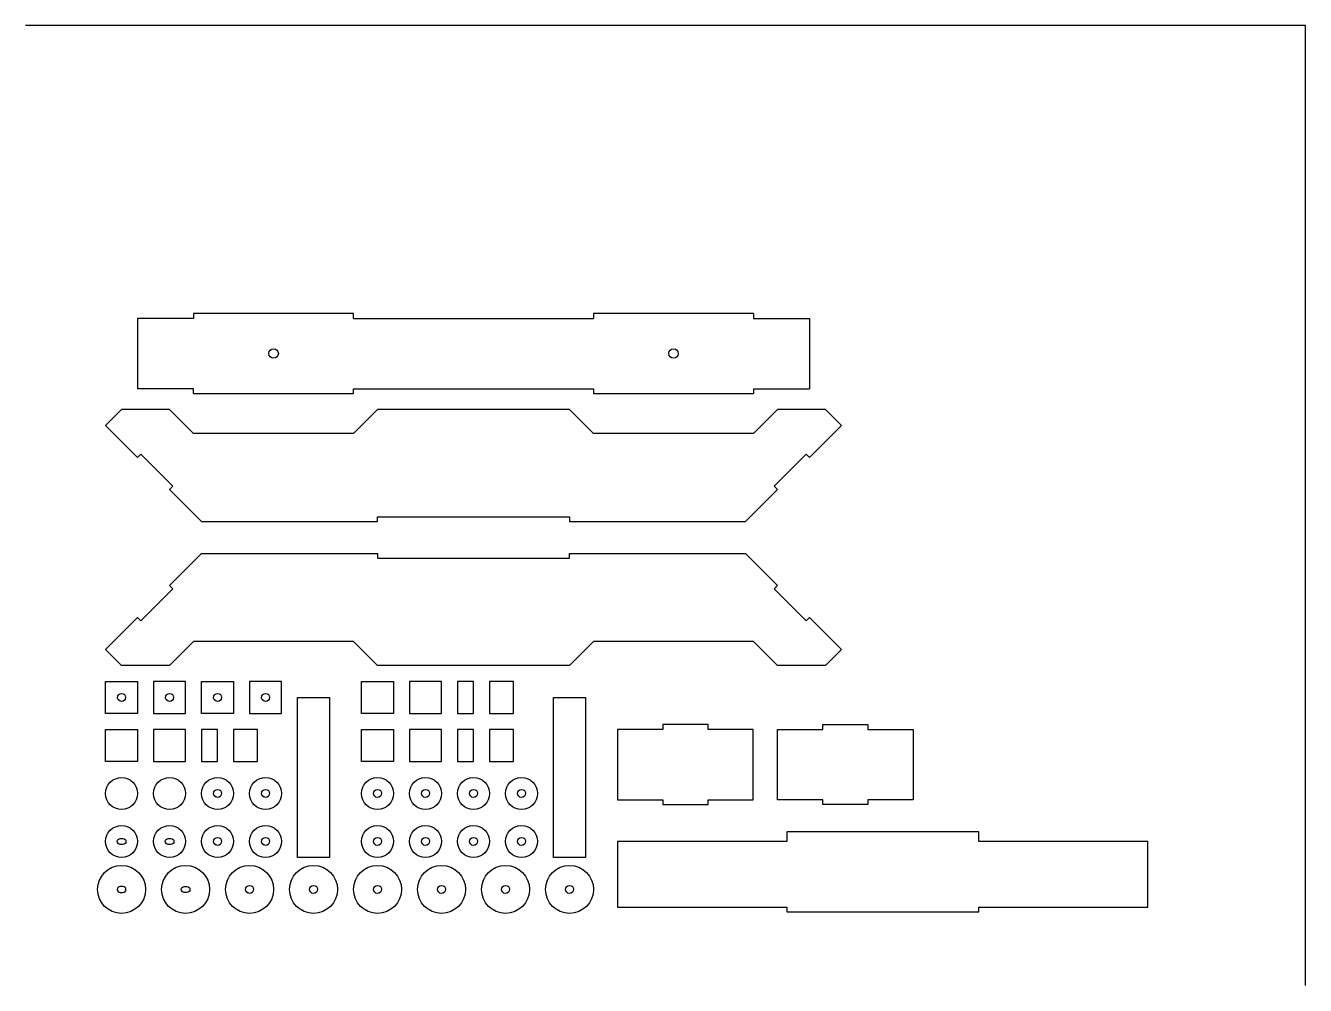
# Model space of a CAD drawing. Header units: millimetres. Extents: x 0 to 800, y 0 to 600.
import ezdxf

# ---------------------------------------------------------------- set-up
doc = ezdxf.new("R2010")
doc.units = ezdxf.units.MM
doc.layers.get('0').update_dxf_attribs({"linetype": 'CONTINUOUS'})

msp = doc.modelspace()

# ---------------------------------------------------------------- linework, layer by layer
for p, q in [((800, 600), (0, 600)), ((800, 0), (800, 600)), ((70, 417), (70, 373)), ((105, 417), (70, 417)), ((205, 420), (105, 420)), ((105, 420), (105, 417)), ((205, 417), (205, 420)), ((205, 417), (355, 417)), ((455, 420), (355, 420)), ((355, 420), (355, 417)), ((455, 420), (455, 417)), ((455, 417), (490, 417)), ((490, 417), (490, 373)), ((105, 373), (70, 373)), ((105, 370), (105, 373)), ((105, 370), (205, 370)), ((205, 370), (205, 373)), ((205, 373), (355, 373)), ((355, 373), (355, 370)), ((355, 370), (455, 370)), ((455, 373), (490, 373)), ((455, 373), (455, 370))]:
    msp.add_line(p, q)
for points in [[(220, 290), (220, 293), (340, 293), (340, 290), (445.76, 290), (450, 290), (470, 310), (467.88, 312.12), (487.88, 332.12), (490, 330), (510, 350), (500, 360), (470, 360), (455, 345), (355, 345), (340, 360), (220, 360), (205, 345), (105, 345), (90, 360), (60, 360), (50, 350), (70, 330), (72.12, 332.12), (92.12, 312.12), (90, 310), (110, 290), (114.24, 290)], [(90, 200), (60, 200), (50, 210), (70, 230), (72.12, 227.88), (92.12, 247.88), (90, 250), (110, 270), (114.24, 270), (220, 270), (220, 267), (340, 267), (340, 270), (445.76, 270), (450, 270), (470, 250), (467.88, 247.88), (487.88, 227.88), (490, 230), (510, 210), (500, 200), (470, 200), (455, 215), (355, 215), (340, 200), (220, 200), (205, 215), (105, 215)], [(70, 170), (50, 170), (50, 190), (70, 190)], [(80, 170), (100, 170), (100, 190), (80, 190)], [(130, 170), (110, 170), (110, 190), (130, 190)], [(140, 190), (140, 170), (160, 170), (160, 190)], [(230, 190), (230, 170), (210, 170), (210, 190)], [(240, 170), (260, 170), (260, 190), (240, 190)], [(270, 170), (280, 170), (280, 190), (270, 190)], [(290, 170), (305, 170), (305, 190), (290, 190)], [(190, 80), (170, 80), (170, 180), (190, 180)], [(330, 180), (350, 180), (350, 80), (330, 80)], [(70, 140), (50, 140), (50, 160), (70, 160)], [(100, 160), (80, 160), (80, 140), (100, 140)], [(120, 160), (110, 160), (110, 140), (120, 140)], [(145, 160), (130, 160), (130, 140), (145, 140)], [(210, 160), (230, 160), (230, 140), (210, 140)], [(240, 160), (240, 140), (260, 140), (260, 160)], [(270, 140), (280, 140), (280, 160), (270, 160)], [(305, 140), (305, 160), (290, 160), (290, 140)], [(426.57, 163), (398.28, 163), (398.28, 160), (370, 160), (370, 116), (398.28, 116), (398.28, 113), (426.57, 113), (426.57, 116), (454.85, 116), (454.85, 160), (426.57, 160)], [(554.85, 116), (526.57, 116), (526.57, 113), (498.28, 113), (498.28, 116), (470, 116), (470, 160), (498.28, 160), (498.28, 163), (526.57, 163), (526.57, 160), (554.85, 160)], [(370, 90), (370, 49), (475.76, 49), (475.76, 46), (595.76, 46), (595.76, 49), (701.51, 49), (701.51, 90), (595.76, 90), (595.76, 96), (475.76, 96), (475.76, 90)]]:
    msp.add_lwpolyline(points, close=True)
for points in [[(60.88, 91.83, -1), (60.88, 88.17), (59.12, 88.17, -1), (59.12, 91.83)], [(90.88, 91.83, -1), (90.88, 88.17), (89.13, 88.17, -1), (89.13, 91.83)], [(59.12, 58.17), (60.88, 58.17, 1), (60.88, 61.83), (59.12, 61.83, 1)], [(100.88, 61.83, -1), (100.88, 58.17), (99.12, 58.17, -1), (99.12, 61.83)]]:
    msp.add_lwpolyline(points, format="xyb", close=True)
for centre, radius in [((155, 395), 3), ((405, 395), 3), ((60, 180), 2.5), ((90, 180), 2.5), ((120, 180), 2.5), ((150, 180), 2.5), ((60, 120), 10), ((90, 120), 10), ((120, 120), 10), ((150, 120), 10), ((220, 120), 10), ((250, 120), 10), ((280, 120), 10), ((310, 120), 10), ((120, 120), 2.5), ((150, 120), 2.5), ((220, 120), 2.5), ((250, 120), 2.5), ((280, 120), 2.5), ((310, 120), 2.5), ((60, 90), 10), ((90, 90), 10), ((120, 90), 10), ((150, 90), 10), ((220, 90), 10), ((250, 90), 10), ((280, 90), 10), ((310, 90), 10), ((120, 90), 2.5), ((150, 90), 2.5), ((220, 90), 2.5), ((250, 90), 2.5), ((280, 90), 2.5), ((310, 90), 2.5), ((60, 60), 15), ((100, 60), 15), ((140, 60), 15), ((180, 60), 15), ((220, 60), 15), ((260, 60), 15), ((300, 60), 15), ((340, 60), 15), ((140, 60), 2.5), ((180, 60), 2.5), ((220, 60), 2.5), ((260, 60), 2.5), ((300, 60), 2.5), ((340, 60), 2.5)]:
    msp.add_circle(centre, radius)

doc.saveas('drawing.dxf')
